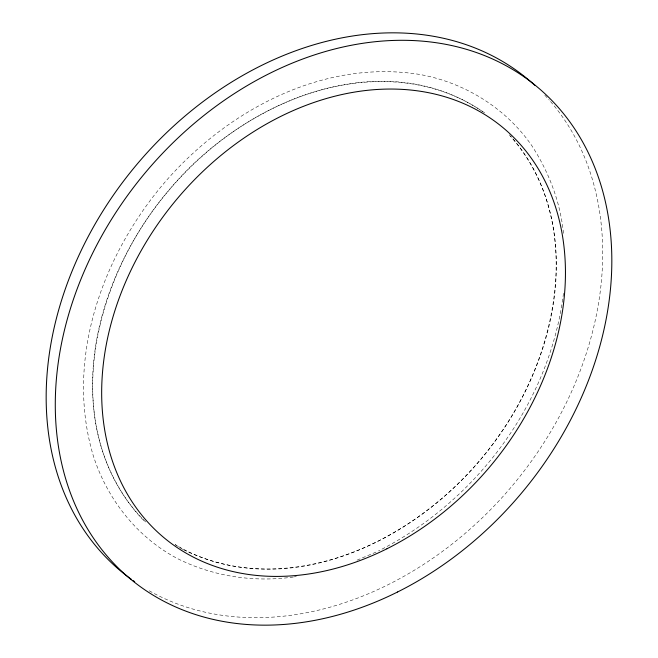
<?xml version="1.0" encoding="UTF-8"?>
<svg xmlns="http://www.w3.org/2000/svg" width="658" height="658" viewBox="0 0 658 658"><rect width="100%" height="100%" fill="white"/><g stroke="black" fill="none" stroke-linecap="round" stroke-linejoin="round"><path stroke-width="0.49" stroke-dasharray="3.29 2.47" d="M563.47 293.32C549.973 402.861 476.302 501.33 378.506 550.935M357.064 560.147L377.626 551.429M293.304 577.033C253.832 582.536 212.699 576.424 177.051 558.362C136.445 536.755 106.612 498.303 92.959 454.653C65.093 359.35 101.9 256.036 164.484 182.677C226.632 110.692 322.593 58.801 419.705 74.453C464.54 82.538 505.78 108.011 531.771 145.607C549.191 172.454 560.838 203.306 563.667 235.276M294.315 576.869L296.322 576.531M183.648 549.792C298.222 605.845 431.961 532.026 498.789 435.966C559.152 351.051 584.954 220.882 510.526 136.148M484.683 112.896C381.961 41.479 243.427 101.497 170.636 188.163C94.234 275.562 55.7 423.933 141.511 518.274L143.74 520.264M175.143 544.585L182.718 549.397M544.832 95.204A319.237 247.063 -50.7 0 1 549.282 100.098M550.524 101.521A319.237 247.063 -50.7 0 1 514.91 482.618A319.237 247.063 -50.7 0 1 148.256 590.226M509.234 134.767A266.029 205.888 -50.7 0 1 484.272 455.04A266.029 205.888 -50.7 0 1 175.275 544.701M145.698 521.983A266.029 205.888 -50.7 0 1 166.161 193.592A266.029 205.888 -50.7 0 1 484.066 112.641"/><path stroke-width="0.99" d="M131.608 579.501A319.237 247.063 -50.7 0 1 132.809 169.32A319.237 247.063 -50.7 0 1 534.773 85.277M134.693 581.672A319.237 247.063 -50.7 0 1 133.146 580.595M397.588 591.986A319.237 247.063 -50.7 0 0 536.081 85.959A319.237 247.063 -50.7 0 0 67.009 320.257A319.237 247.063 -50.7 0 0 397.588 591.986M386.92 548.78A266.029 205.888 -50.7 0 0 502.325 127.093A266.029 205.888 -50.7 0 0 111.441 322.338A266.029 205.888 -50.7 0 0 386.92 548.78"/></g></svg>
